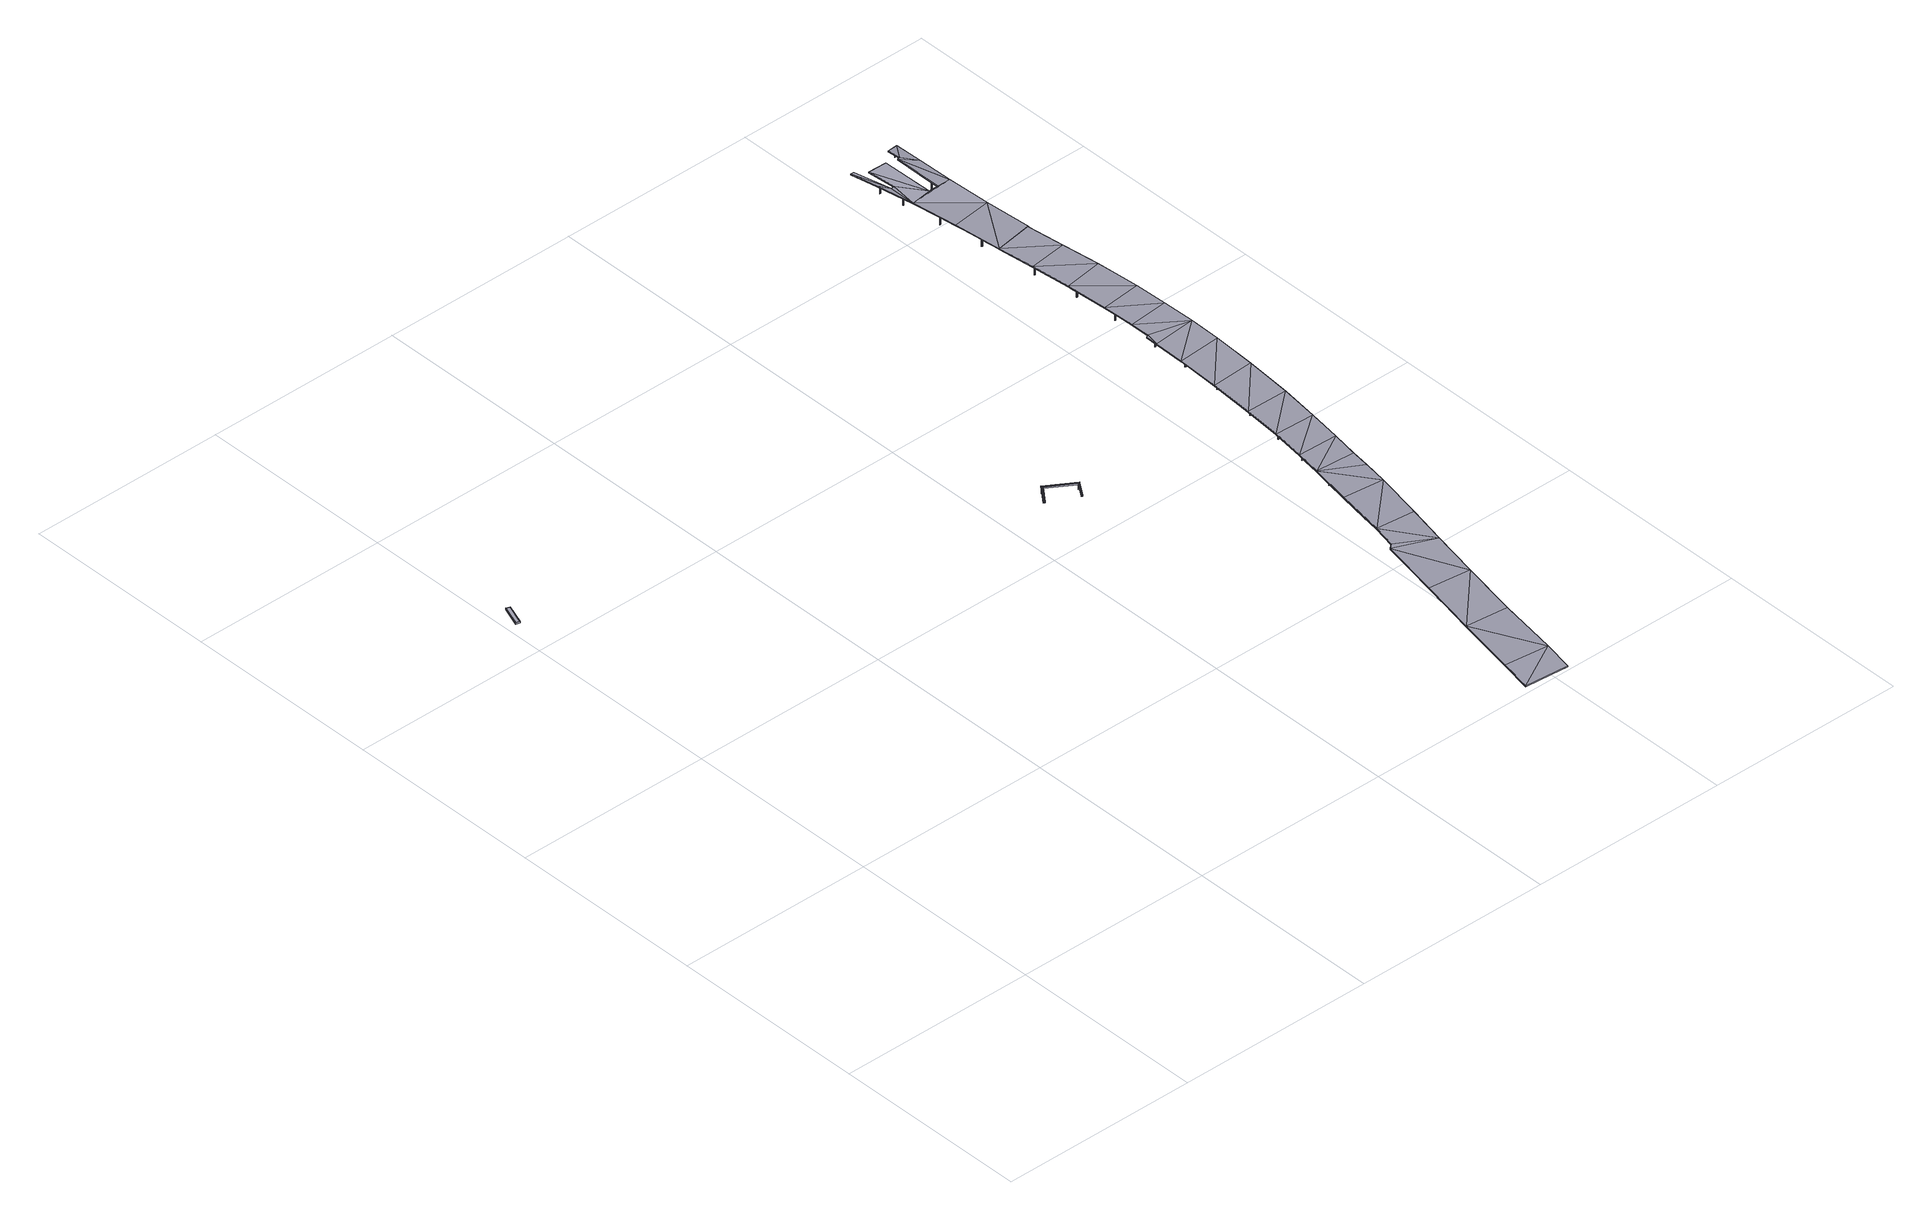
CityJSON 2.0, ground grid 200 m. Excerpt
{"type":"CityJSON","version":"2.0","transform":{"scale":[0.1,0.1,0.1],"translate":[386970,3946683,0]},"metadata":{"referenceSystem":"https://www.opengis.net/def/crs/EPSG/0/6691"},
"CityObjects":{
"bridge1":{"type":"Bridge","geometry":[{"type":"MultiSurface","lod":"2","boundaries":[[[0,1,2,3]],[[4,3,2,5]],[[5,2,1,6]],[[6,1,0,7]],[[7,0,3,4]],[[6,7,8,9,10,11,4,5]],[[4,11,8,7]],[[12,13,14,15]],[[11,10,13,12]],[[10,9,14,13]],[[9,8,15,14]],[[8,11,12,15]]]}]},
"bridge2":{"type":"Bridge","geometry":[{"type":"MultiSurface","lod":"2","boundaries":[[[16,17,18]],[[19,20,21]],[[16,22,17]],[[19,21,18]],[[19,23,20]],[[18,21,16]],[[24,25,22,16]],[[20,26,27,24,16,21]],[[28,29,23,19,18,30]],[[31,30,18,17]],[[32,25,24,33]],[[24,27,33]],[[27,26,34,33]],[[28,35,36,29]],[[28,30,35]],[[37,35,30,31]],[[38,39,40]],[[41,42,43]],[[44,41,43]],[[40,44,38]],[[38,44,43]],[[45,39,38]],[[41,44,46]],[[39,47,40]],[[33,34,48,45,38,43,42,32]],[[26,29,36,49,47,39,45,48,34]],[[40,47,49,36,35,37,46,44]],[[50,51,52,53,54,55,56]],[[57,58,59,60]],[[57,61,62,58]],[[63,64,62,61]],[[60,59,64,63]],[[56,65,66,50]],[[53,52,67,68]],[[51,69,67,52]],[[66,65,17,22]],[[70,71,72,73,74,68,67,69,75]],[[76,31,17,65,56,55]],[[54,77,76,55]],[[53,68,74,78,77,54]],[[79,78,74,73]],[[80,81,71,70]],[[80,70,75,82]],[[82,75,69,51,50,66,22,25]],[[76,77,78,79,37,31]],[[83,84,85,81,80,82,25,32]],[[42,41,46,86,87,88,89,90,91,92,63,61,57,60,93]],[[94,95,93,60,63,92,96,97,89,88]],[[81,71,72,71,81,85]],[[37,79,73,86,46]],[[84,94,88,87,85]],[[95,94,84,83]],[[83,32,42,93,95]],[[71,98,99,72]],[[99,100,101,72]],[[102,98,71,81]],[[101,100,103,79]],[[102,81,85,104]],[[105,87,86,106]],[[72,101,79,73]],[[85,87,86,87]],[[103,106,86,73,79]],[[103,100,99,98,102,104,105,106]],[[87,105,104,85]],[[107,108,109,110]],[[62,64,59,58]],[[92,91,107,110,96]],[[90,108,107,91]],[[89,97,109,108,90]],[[109,97,96,110]],[[36,29,26,34,48,49]]]}]},
"bridge3":{"type":"Bridge","geometry":[{"type":"MultiSurface","lod":"2","boundaries":[[[111,112,113,114]],[[115,116,117,118]],[[119,120,116,115]],[[121,122,120,119]],[[123,124,122,121]],[[114,113,125,124,123]],[[112,126,125,113]],[[118,117,126,112,111]],[[127,128,129,130]],[[131,132,133,134]],[[135,131,134,136]],[[137,135,136,138]],[[139,137,138,130]],[[130,129,140,139]],[[129,128,141,140]],[[132,141,128,127,133]],[[142,143,144,145]],[[146,147,148,149]],[[150,146,149,151]],[[152,150,151,153]],[[154,152,153,145,144]],[[144,143,155,154]],[[143,142,156,155]],[[147,156,142,148]],[[157,158,159,160]],[[161,162,163,164]],[[165,161,164,166]],[[167,165,166,168]],[[169,167,168,160,159]],[[159,158,170,169]],[[158,157,171,170]],[[162,171,157,163]],[[172,173,174,175]],[[176,177,178,179]],[[180,176,179,181]],[[182,180,181,183]],[[184,182,183,175]],[[185,184,175,174]],[[174,173,186,185]],[[177,186,173,172,178]],[[187,188,189,190,191]],[[192,193,194,195]],[[196,192,195,197]],[[198,196,197,199]],[[200,198,199,191,190]],[[190,189,201,200]],[[189,188,202,201]],[[193,202,188,187,194]],[[203,204,205,206,207]],[[208,209,210,211]],[[212,208,211,213]],[[214,212,213,215]],[[205,216,214,215,206]],[[204,217,216,205]],[[203,218,217,204]],[[209,218,203,207,210]],[[219,220,221,222]],[[223,224,225,226]],[[227,228,224,223]],[[229,230,228,227]],[[222,231,230,229]],[[221,232,231,222]],[[220,233,232,221]],[[226,225,233,220,219]],[[234,235,236,237,238]],[[239,240,241,242]],[[243,244,240,239]],[[245,246,244,243]],[[238,237,247,246,245]],[[236,248,247,237]],[[235,249,248,236]],[[242,241,249,235,234]],[[250,251,252,253]],[[254,255,256,257]],[[258,259,255,254]],[[260,261,259,258]],[[253,262,261,260]],[[252,263,262,253]],[[251,264,263,252]],[[257,256,264,251,250]],[[265,266,267,268]],[[269,270,271,272]],[[273,269,272,274]],[[275,273,274,276]],[[277,275,276,268,267]],[[267,266,278,277]],[[279,278,266,265,280]],[[270,279,280,271]],[[281,282,283,284,285]],[[286,287,288,289]],[[290,291,287,286]],[[292,293,291,290]],[[285,284,294,293,292]],[[283,295,294,284]],[[282,296,295,283]],[[289,288,296,282,281]],[[297,298,299,300]],[[301,302,303,304]],[[305,301,304,306]],[[307,305,306,308]],[[309,307,308,300,299]],[[299,298,310,309]],[[298,297,311,310]],[[302,311,297,303]],[[312,313,314,315,316]],[[317,318,319,320]],[[321,322,318,317]],[[323,324,322,321]],[[316,315,325,324,323]],[[314,326,325,315]],[[313,327,326,314]],[[320,319,327,313,312]],[[328,329,330,331]],[[332,333,334,335]],[[333,336,337,334]],[[336,338,339,337]],[[338,331,340,339]],[[331,330,341,340]],[[330,329,342,341]],[[329,328,332,335,342]],[[343,344,345,346,347]],[[348,349,350,351]],[[349,352,353,350]],[[352,354,355,353]],[[354,347,346,356,355]],[[346,345,357,356]],[[345,344,358,357]],[[344,343,348,351,358]],[[359,360,361,362,363]],[[364,365,366,367,368]],[[369,366,365,370]],[[371,369,370,372]],[[361,373,371,372,362]],[[361,360,374,373]],[[360,359,375,374]],[[363,376,368,367,375,359]],[[377,378,379,380,381,382]],[[383,384,385,386]],[[387,388,384,383]],[[389,390,388,387]],[[380,379,391,390,389]],[[378,392,391,379]],[[377,393,392,378]],[[385,393,377,382,386]],[[394,395,396,397,398]],[[399,400,401,402]],[[400,403,404,401]],[[403,405,406,404]],[[405,398,397,407,406]],[[397,396,408,407]],[[396,395,409,408]],[[395,394,399,402,409]],[[410,411,412,413]],[[414,415,416,417]],[[418,414,417,419]],[[420,418,419,421]],[[411,422,420,421,412]],[[410,423,422,411]],[[410,413,424,423]],[[415,424,413,416]],[[425,426,427,428,429]],[[430,431,432,433]],[[434,435,431,430]],[[436,437,435,434]],[[429,428,438,437,436]],[[427,439,438,428]],[[426,440,439,427]],[[433,432,440,426,425]],[[441,442,443,444,445]],[[446,447,448,449]],[[450,446,449,451]],[[452,450,451,453]],[[442,454,452,453,443]],[[441,455,454,442]],[[441,445,456,455]],[[447,456,445,444,448]],[[457,458,459,460,461]],[[462,463,464,465]],[[463,466,467,464]],[[466,468,469,467]],[[461,470,469,468,457]],[[461,460,471,470]],[[460,459,472,471]],[[462,465,472,459,458]],[[473,474,475,476]],[[477,478,479,480]],[[481,482,478,477]],[[483,484,482,481]],[[476,485,484,483,473]],[[476,475,486,485]],[[487,488,486,475,474]],[[480,479,488,487]],[[489,490,491,492]],[[493,494,495,496]],[[497,498,494,493]],[[499,500,498,497]],[[492,491,501,500,499]],[[490,502,501,491]],[[503,502,490,489]],[[496,495,503,489]],[[504,505,506,507]],[[508,509,510,511,512]],[[513,508,512,514]],[[515,513,514,516]],[[517,515,516,506,505]],[[505,504,518,517]],[[504,507,519,518]],[[509,519,507,520,510]],[[521,522,523,524]],[[525,526,527,528]],[[529,525,528,530]],[[531,529,530,532]],[[533,531,532,524,523]],[[523,522,534,533]],[[522,521,535,534]],[[526,535,521,527]],[[536,537,538,539,540]],[[541,542,543,544]],[[545,541,544,546]],[[547,545,546,548]],[[549,547,548,540,539]],[[539,538,550,549]],[[538,537,551,550]],[[542,551,537,536,543]],[[552,553,554,555]],[[556,557,558,559]],[[557,560,561,558]],[[560,562,563,561]],[[562,552,555,564,563]],[[555,554,565,564]],[[554,553,566,565]],[[553,556,559,566]],[[567,568,569,570]],[[571,572,573,574]],[[575,571,574,576]],[[577,575,576,578]],[[579,577,578,570,569]],[[569,568,580,579]],[[581,580,568,567]],[[572,581,567,573]],[[582,583,584,585]],[[586,587,588,589]],[[590,586,589,591]],[[592,590,591,593]],[[594,592,593,585,584]],[[584,583,595,594]],[[583,582,596,595]],[[587,596,582,588]],[[597,598,599,600]],[[601,602,603,604]],[[605,601,604,606]],[[607,605,606,608]],[[609,607,608,600,599]],[[599,598,610,609]],[[611,610,598,597]],[[602,611,597,603]],[[612,613,614]],[[615,616,617]],[[618,619,615]],[[619,618,613]],[[614,620,612]],[[616,615,621]],[[622,623,624]],[[623,621,625]],[[623,622,621]],[[626,624,627]],[[626,628,629]],[[630,626,629]],[[626,627,628]],[[631,632,633]],[[634,635,636,637]],[[635,634,638,639,640]],[[641,642,643]],[[633,630,629]],[[644,631,633]],[[624,623,645]],[[633,629,644]],[[624,645,627]],[[615,625,621]],[[646,647,648]],[[646,649,650]],[[647,651,648]],[[618,615,617]],[[652,653,637]],[[653,652,654]],[[637,653,634]],[[651,654,652]],[[654,651,647]],[[648,641,646]],[[649,646,643]],[[641,643,646]],[[655,656,620]],[[650,656,655]],[[650,649,656]],[[620,614,655]],[[613,612,619]],[[331,338,657,658,659,660,661,662,336,333,332,328]],[[274,663,664,665,276]],[[268,276,665,666,667,668,664,663,274,272,271,280,265]],[[669,670,671,672,673,674,675,676,677,678,679]],[[680,681,682,683,684,685,686,687,688,689]],[[690,691,692,693,694,695,696,697,698,699,700]],[[285,292,701,702,703,666,704,705,290,286,289,281]],[[364,368,376,706,707,708,709,710,711,712,713]],[[706,376,363,362,372,370,365,364,713,714,715,716,717,710,709,718,719,403,400,399,394,398,405,720,721]],[[386,382,381,722,723,724,725,726,727,728,729,730,731,383]],[[380,389,387,383,731,732,733,451,449,448,444,443,453,734,735,736,466,463,462,458,457,468,737,738,721,722,381]],[[258,739,740,741,260]],[[253,260,741,666,665,664,668,681,740,739,258,254,257,250]],[[742,743,744,745,670]],[[699,693,692,745,744,746,747,748,749,750,743,742,700]],[[227,751,752,753,229]],[[754,755,756,757,758]],[[679,678,672,671,757,756,759,760,761,762,763,755,754]],[[317,764,765,766,321]],[[316,323,321,766,708,657,338,336,662,661,765,764,317,320,312]],[[354,352,767,702,701,660,659]],[[304,768,769,770,306]],[[300,308,306,770,660,701,292,290,705,704,769,768,304,303,297]],[[771,772,773,774,775,776,777,778,779,780]],[[151,781,782,783,153]],[[145,153,783,784,215,213,785,786,787,782,781,151,149,148,142]],[[181,788,789,790,183]],[[197,791,792,793,794,795,199]],[[191,199,795,796,797,798,799,792,791,197,195,194,187]],[[239,800,801,243]],[[238,245,243,801,666,741,740,681,802,801,800,239,242,234]],[[803,804,805,806,753,752,690]],[[802,681,680,806,805,807,808,809,810,811,804,803]],[[219,222,229,753,806,680,689,683,682,691,690,752,751,227,223,226]],[[812,813,814,815,798,797,816,817,818,819,820,796,795,794]],[[812,821,758,815,814,822,823,824,825,826,813]],[[827,828,829,830,831,832,833,834,138,136,835,836]],[[754,758,837,836,835,136,134,133,127,130,138,834,838,839,828,827,669,679]],[[742,670,840,841,842,843,844,845,690,700]],[[670,669,845,844,846,847,848,849,840]],[[166,850,851,852,853,168]],[[160,168,853,771,780,774,773,854,851,850,166,164,163,157]],[[855,856,821,812,794,793,787,786,857,858,859,860,861]],[[215,784,837,758,821,856,857,786,785,213,211,210,207,206]],[[862,863,864,865,866,867,868,869,870,871,872]],[[864,873,874,875,876,865]],[[877,875,874,878,879,880,881,882,873,864,863,883,884]],[[885,886,887,888,772,789,788,181,179,178,172,175,183,790]],[[793,792,799,888,887,889,890,891,892,893,886,885]],[[894,895,896,897,121,119,898,899]],[[900,897,896,901,902,903,904,905,895,894]],[[118,111,114,123,121,897,900,793,885,790,789,772,906,899,898,119,115]],[[907,908,909,910,911]],[[772,771,853,852,906]],[[912,913,914]],[[912,738,915,916]],[[703,667,666]],[[576,917,918,919,920,578]],[[560,921,922,923,562]],[[591,924,920,919,925,926,593]],[[876,927,928,929,930,931,932,933,862,872,866,865]],[[546,934,935,936,548]],[[540,548,936,937,938,914,922,921,560,557,556,553,552,562,923,935,934,546,544,543,536]],[[493,939,940,941,497]],[[492,499,497,941,911,913,912,520,507,506,516,514,512,511,940,939,493,496,489]],[[916,909,912]],[[466,736,735,737,468]],[[933,942,943,926,925]],[[944,945,932,931,946,947,948,949,927,876,943,942]],[[933,932,945,950,951,952,953,954,944,942]],[[582,585,593,926,943,938,918,917,576,574,573,567,570,578,920,924,591,589,588]],[[606,955,956,957,608]],[[600,608,957,925,919,918,938,937,956,955,606,604,603,597]],[[403,719,718,720,405]],[[528,958,959,960,530]],[[524,532,530,960,937,936,935,923,922,914,913,959,958,528,527,521]],[[730,729,723,722,721,720,718,709]],[[451,733,732,734,453]],[[707,961,962,963,658,657,708]],[[706,963,962,964,965,966,967,968,961,707]],[[429,436,915,738,737,735,734,732,731,969,970,434,430,433,425]],[[481,971,908,907,483]],[[473,483,907,911,941,940,511,510,520,912,909,908,971,481,477,480,487,474]],[[347,354,659,658,703,702,767,352,349,348,343]],[[419,972,973,974,421]],[[412,421,974,916,915,436,434,970,969,973,972,419,417,416,413]],[[631,644,906,852]],[[644,629,793,900,894,899,906]],[[629,628,837,784,783,782,787,793]],[[628,627,669,827,836,837]],[[627,645,845,669]],[[645,623,690,845]],[[623,625,802,803,690]],[[625,615,666,801,802]],[[615,619,660,770,769,704,666]],[[619,612,708,766,765,661,660]],[[612,620,709,708]],[[620,656,731,730,709]],[[656,649,916,974,973,969,731]],[[649,643,909,916]],[[643,642,910,909]],[[642,641,911,910]],[[641,648,913,911]],[[648,651,937,960,959,913]],[[651,652,925,957,956,937]],[[652,637,933,925]],[[862,933,637,636,975,976,863]],[[883,863,977]],[[639,638,978]],[[634,876,875,877,979,978,638]],[[634,653,943,876]],[[653,654,938,943]],[[654,647,914,938]],[[647,646,912,914]],[[646,650,738,912]],[[650,655,721,738]],[[655,614,706,721]],[[614,613,658,963,706]],[[613,618,703,658]],[[618,617,667,703]],[[617,616,668,667]],[[616,621,681,668]],[[621,622,691,682,681]],[[622,624,670,745,692,691]],[[624,626,758,757,671,670]],[[626,630,799,798,815,758]],[[630,633,772,888,799]],[[633,632,854,773,772]],[[632,631,852,851,854]],[[980,981,982]],[[983,984,982]],[[985,986,987]],[[980,988,981]],[[639,978,979,989,990,636,640]],[[991,992,981]],[[990,981,993]],[[993,636,990]],[[988,994,995]],[[985,996,986]],[[992,982,981]],[[990,991,981]],[[988,995,981]],[[985,987,991]],[[988,997,994]],[[996,998,986]],[[982,984,980]],[[992,991,987]],[[999,1000,1001,1002]],[[1002,1001,1003,1004,1005]],[[1006,1005,1004,1007,1008,1009,1010,1011,1003,1001,1000]],[[1002,1012,999]],[[1013,1014,1015,1016,1017]],[[1018,1017,1016,1019,1020,1021,1022,1023,1015,1014,1024]],[[1012,1025,1026]],[[1027,1012,1024,1014,1013,1028,1029,1030,1031,1032,1033,1034]],[[1012,1002,1025]],[[883,977,1035,1036,1037,1038,1039,884]],[[1040,1038,1037,1041,1042,1043,1044,1045,1046,1047,1048]],[[1041,1037,1036,1049,1050,1051,1052,1053,1054,1055,1056,1048,1047]],[[1057,1058,1059,1060,1038]],[[1061,1062,1063,1064,1065,1060,1059,1066,1067,1068,1069,1070,1058,1057]],[[1026,1065,1064,1071,1072,1073,1074,1075,1063,1062,1012]],[[1076,1077,1078,1035,977,863,976,975]],[[1079,1080,1081,1082,1026,1025]],[[1083,1084,1085,1086,1087,1077,1076]],[[1088,1089,1090,1091,1086,1085,1092,1093,1094,1095,1096,1084,1083,1056,1055,1049,1036,1035,1078]],[[1026,1082,1097,1098,1099,1100,1101,1102,1103,1104]],[[1097,1082,1081,1105,1106,1107,1108,1109,1080,1079,1103,1102,1110,1111]],[[1112,1113,1114,1061,1057,1038,1040]],[[1012,1062,1061,1114,1115,1116,1117,1118,1119,1113,1112]],[[1012,1027,1120,1028,1013,999]],[[1013,1017,1018,1121]],[[1122,1123,1124,1125,1126]],[[1127,1128,1126,1125,1129,1130,1131,1132,1133,1124,1123]],[[1103,1122,1104]],[[1104,1122,1126,1128]],[[1048,1056,1083,1076,975,636,993,1040]],[[993,981,1012,1112,1040]],[[981,995,1024,1012]],[[995,994,1018,1024]],[[994,997,1121,1018]],[[997,988,1013,1121]],[[988,980,999,1013]],[[980,984,1000,999]],[[984,983,1006,1000]],[[983,982,1002,1005,1006]],[[982,992,1025,1002]],[[992,987,1103,1079,1025]],[[987,986,1122,1103]],[[986,998,1127,1123,1122]],[[998,996,1128,1127]],[[996,985,1104,1128]],[[985,991,1026,1104]],[[991,990,1038,1060,1065,1026]],[[990,989,1039,1038]],[[884,1039,989,979,877]],[[640,636,975,636,635]],[[135,137,139,140,141,132,131]],[[498,500,501,502,503,495,494]],[[545,547,549,550,551,542,541]],[[1134,1135,1136,1137,1138,1139,1140]],[[529,531,533,534,535,526,525]],[[605,607,609,610,611,602,601]],[[1141,1142,1143,1144,1145,1146,1147]],[[305,307,309,310,311,302,301]],[[1148,1149,1150,1151,1152,1153,1154]],[[561,563,564,565,566,559,558]],[[1155,1156,1157,1158,1159,1160,1161]],[[1162,1163,1164,1165,1166,1167,1168]],[[590,592,594,595,596,587,586]],[[353,355,356,357,358,351,350]],[[369,371,373,374,375,367,366]],[[212,214,216,217,218,209,208]],[[150,152,154,155,156,147,146]],[[404,406,407,408,409,402,401]],[[337,339,340,341,342,335,334]],[[196,198,200,201,202,193,192]],[[244,246,247,248,249,241,240]],[[259,261,262,263,264,256,255]],[[1169,1170,1171,1172,1173,1174,1175]],[[513,515,517,518,519,509,508]],[[1176,1177,1178,1179,1180,1181,1182]],[[482,484,485,486,488,479,478]],[[228,230,231,232,233,225,224]],[[1183,1184,1185,1186,1187,1188,1189]],[[1190,1191,1192,1193,1194,1195,1196]],[[1197,1198,1199,1200,1201,1202,1203]],[[1204,1205,1206,1207,1208,1209,1210]],[[464,467,469,470,471,472,465]],[[120,122,124,125,126,117,116]],[[1211,1212,1213,1214,1215,1216,1217]],[[388,390,391,392,393,385,384]],[[291,293,294,295,296,288,287]],[[322,324,325,326,327,319,318]],[[418,420,422,423,424,415,414]],[[450,452,454,455,456,447,446]],[[180,182,184,185,186,177,176]],[[1218,1219,1220,1221,1222,1223,1224]],[[1225,1226,1227,1228,1229,1230,1231]],[[165,167,169,170,171,162,161]],[[1232,1233,1234,1235,1236,1237,1238]],[[1239,1240,1241,1242,1243,1244,1245]],[[1246,1247,1248,1249,1250,1251,1252]],[[1253,1254,1255,1256,1257,1258,1259]],[[1260,1261,1262,1263,1264,1265,1266]],[[435,437,438,439,440,432,431]],[[273,275,277,278,279,270,269]],[[1267,1268,1269,1270,1271,1272,1273]],[[1274,1275,1276,1277,1278,1279,1280]],[[575,577,579,580,581,572,571]],[[1281,1282,1283,1284,1285,1286,1287]],[[1288,1289,1290,1291,1292,1293,1294]],[[1295,1296,1297,1298,1299,1300,1301]],[[1302,1303,1304,1305,1306,1307,1308]],[[1309,1310,1311,1312,1313,1314,1315]],[[1316,1317,1318,1319,1320,1321,1322]],[[1323,1324,1325,1326,1327,1328,1329]],[[1330,1331,1332,1333,1334,1335,1336]],[[1337,1338,1339,1340,1341,1342,1343]],[[1344,1345,1346,1347,1348,1349,1350]],[[1351,1352,1353,1354,1355,1356,1357]],[[1358,1359,1360,1361,1362,1363,1364]],[[1365,1366,1367,1368,1369,1370,1371]],[[1224,1223,780,779]],[[1218,1224,779,778]],[[1219,1218,778,777]],[[1220,1219,777,776]],[[1221,1220,776,775]],[[1222,1221,775,774]],[[1223,1222,774,780]],[[905,1238,1237,895]],[[904,1232,1238,905]],[[903,1233,1232,904]],[[902,1234,1233,903]],[[901,1235,1234,902]],[[896,1236,1235,901]],[[895,1237,1236,896]],[[1189,1188,855,861]],[[1183,1189,861,860]],[[1184,1183,860,859]],[[1185,1184,859,858]],[[1186,1185,858,857]],[[1187,1186,857,856]],[[1188,1187,856,855]],[[826,1252,1251,813]],[[825,1246,1252,826]],[[824,1247,1246,825]],[[823,1248,1247,824]],[[822,1249,1248,823]],[[814,1250,1249,822]],[[813,1251,1250,814]],[[1168,1167,831,830]],[[1162,1168,830,829]],[[1163,1162,829,828,839]],[[1164,1163,839,838]],[[1164,838,834,833,1165]],[[832,1166,1165,833]],[[1167,1166,832,831]],[[1217,1216,886,893]],[[1211,1217,893,892]],[[1212,1211,892,891]],[[1213,1212,891,890]],[[1214,1213,890,889]],[[1215,1214,889,887]],[[1216,1215,887,886]],[[1182,1181,796,820]],[[1176,1182,820,819]],[[1177,1176,819,818]],[[1178,1177,818,817]],[[1179,1178,817,816]],[[1180,1179,816,797]],[[1181,1180,797,796]],[[1161,1160,755,763]],[[1155,1161,763,762]],[[1156,1155,762,761]],[[1157,1156,761,760]],[[1158,1157,760,759]],[[1159,1158,759,756]],[[1160,1159,756,755]],[[678,677,1210,1209]],[[677,676,1204,1210]],[[676,675,1205,1204]],[[675,674,1206,1205]],[[674,673,1207,1206]],[[673,672,1208,1207]],[[672,678,1209,1208]],[[698,1154,1153,699]],[[698,697,1148,1154]],[[697,696,1149,1148]],[[696,695,1150,1149]],[[695,694,1151,1150]],[[694,693,1152,1151]],[[693,699,1153,1152]],[[1196,1195,848,847]],[[846,1190,1196,847]],[[1190,846,844,843,1191]],[[842,1192,1191,843]],[[841,1193,1192,842]],[[1194,1193,841,840,849]],[[1195,1194,849,848]],[[1203,1202,743,750]],[[1197,1203,750,749]],[[1198,1197,749,748]],[[1199,1198,748,747]],[[1200,1199,747,746]],[[1201,1200,746,744]],[[1202,1201,744,743]],[[1175,1174,804,811]],[[1169,1175,811,810]],[[1170,1169,810,809]],[[1171,1170,809,808]],[[1172,1171,808,807]],[[1173,1172,807,805]],[[1174,1173,805,804]],[[1140,1139,689,688]],[[1134,1140,688,687]],[[1135,1134,687,686]],[[1136,1135,686,685]],[[1137,1136,685,684]],[[1138,1137,684,683]],[[1139,1138,683,689]],[[961,968,1280,1279]],[[968,967,1274,1280]],[[967,966,1275,1274]],[[966,965,1276,1275]],[[965,964,1277,1276]],[[964,962,1278,1277]],[[962,961,1279,1278]],[[1245,1244,711,710]],[[717,1239,1245,710]],[[716,1240,1239,717]],[[715,1241,1240,716]],[[714,1242,1241,715]],[[1243,1242,714,713,712]],[[1244,1243,712,711]],[[729,728,1266,1265]],[[728,727,1260,1266]],[[727,726,1261,1260]],[[726,725,1262,1261]],[[725,724,1263,1262]],[[724,723,1264,1263]],[[723,729,1265,1264]],[[1147,1146,944,954]],[[1141,1147,954,953]],[[1142,1141,953,952]],[[1143,1142,952,951]],[[1144,1143,951,950]],[[1145,1144,950,945]],[[1146,1145,945,944]],[[946,1231,1230,947]],[[1225,1231,946,931,930]],[[1226,1225,930,929]],[[1227,1226,929,928]],[[927,949,1228,1227,928]],[[948,1229,1228,949]],[[947,1230,1229,948]],[[1273,1272,872,871]],[[1267,1273,871,870]],[[1268,1267,870,869]],[[1269,1268,869,868]],[[1270,1269,868,867]],[[1271,1270,867,866]],[[1272,1271,866,872]],[[1259,1258,873,882]],[[1253,1259,882,881]],[[1254,1253,881,880]],[[1255,1254,880,879]],[[1256,1255,879,878]],[[1257,1256,878,874]],[[1258,1257,874,873]],[[1046,1294,1293,1047]],[[1045,1288,1294,1046]],[[1044,1289,1288,1045]],[[1043,1290,1289,1044]],[[1042,1291,1290,1043]],[[1041,1292,1291,1042]],[[1047,1293,1292,1041]],[[1054,1350,1349,1055]],[[1053,1344,1350,1054]],[[1052,1345,1344,1053]],[[1051,1346,1345,1052]],[[1050,1347,1346,1051]],[[1049,1348,1347,1050]],[[1055,1349,1348,1049]],[[1087,1364,1363,1077]],[[1086,1091,1358,1364,1087]],[[1090,1359,1358,1091]],[[1089,1360,1359,1090]],[[1088,1361,1360,1089]],[[1078,1362,1361,1088]],[[1077,1363,1362,1078]],[[1096,1371,1370,1084]],[[1095,1365,1371,1096]],[[1094,1366,1365,1095]],[[1093,1367,1366,1094]],[[1092,1368,1367,1093]],[[1085,1369,1368,1092]],[[1084,1370,1369,1085]],[[1119,1343,1342,1113]],[[1118,1337,1343,1119]],[[1117,1338,1337,1118]],[[1116,1339,1338,1117]],[[1115,1340,1339,1116]],[[1114,1341,1340,1115]],[[1113,1342,1341,1114]],[[1070,1322,1321,1058]],[[1070,1069,1316,1322]],[[1069,1068,1317,1316]],[[1068,1067,1318,1317]],[[1067,1066,1319,1318]],[[1066,1059,1320,1319]],[[1059,1058,1321,1320]],[[1357,1356,1063,1075]],[[1351,1357,1075,1074]],[[1352,1351,1074,1073]],[[1353,1352,1073,1072]],[[1354,1353,1072,1071]],[[1355,1354,1071,1064]],[[1356,1355,1064,1063]],[[1011,1287,1286,1003]],[[1010,1281,1287,1011]],[[1009,1282,1281,1010]],[[1008,1283,1282,1009]],[[1007,1284,1283,1008]],[[1004,1285,1284,1007]],[[1003,1286,1285,1004]],[[1329,1328,1015,1023]],[[1323,1329,1023,1022]],[[1324,1323,1022,1021]],[[1325,1324,1021,1020]],[[1326,1325,1020,1019]],[[1327,1326,1019,1016]],[[1328,1327,1016,1015]],[[1315,1314,1033,1032]],[[1309,1315,1032,1031]],[[1030,1310,1309,1031]],[[1030,1029,1311,1310]],[[1028,1120,1312,1311,1029]],[[1120,1027,1034,1313,1312]],[[1034,1033,1314,1313]],[[1109,1301,1300,1080]],[[1108,1295,1301,1109]],[[1107,1296,1295,1108]],[[1106,1297,1296,1107]],[[1105,1298,1297,1106]],[[1081,1299,1298,1105]],[[1080,1300,1299,1081]],[[1111,1336,1335,1097]],[[1110,1330,1336,1111]],[[1102,1101,1331,1330,1110]],[[1100,1332,1331,1101]],[[1099,1333,1332,1100]],[[1098,1334,1333,1099]],[[1335,1334,1098,1097]],[[1133,1308,1307,1124]],[[1132,1302,1308,1133]],[[1131,1303,1302,1132]],[[1130,1304,1303,1131]],[[1129,1305,1304,1130]],[[1125,1306,1305,1129]],[[1124,1307,1306,1125]]]}]}
},
"vertices":[
[5,6294,133],[40,6281,133],[112,6480,133],[76,6493,133],[76,6493,136],[112,6480,136],[40,6281,136],[5,6294,136],[1,6292,136],[42,6277,136],[116,6482,136],[75,6497,136],[75,6497,121],[116,6482,121],[42,6277,121],[1,6292,121],
[4799,4558,76],[4796,4564,77],[4794,4561,76],[4744,4473,37],[4747,4467,35],[4749,4470,37],[4801,4561,77],[4742,4470,35],[4799,4558,80],[4801,4561,82],[4747,4467,40],[4749,4470,41],[4744,4473,41],[4742,4470,40],[4794,4561,81],[4796,4564,82],[4804,4559,82],[4752,4468,41],[4750,4465,40],[4792,4563,81],[4739,4472,40],[4793,4566,82],[4752,4468,29],[4742,4470,27],[4741,4475,29],[4801,4561,69],[4804,4559,69],[4802,4556,68],[4792,4563,68],[4750,4465,27],[4793,4566,69],[4739,4472,27],[4750,4465,32],[4739,4472,32],[4802,4561,78],[4809,4573,78],[4800,4579,78],[4794,4569,78],[4795,4569,78],[4798,4567,78],[4797,4564,78],[4804,4560,69],[4804,4560,21],[4812,4572,21],[4812,4572,69],[4792,4567,69],[4792,4567,21],[4800,4579,69],[4800,4579,21],[4797,4564,77],[4802,4561,77],[4800,4579,77],[4794,4569,77],[4809,4573,77],[4540,4748,77],[4531,4734,77],[4539,4730,77],[4542,4728,77],[4543,4731,77],[4810,4575,77],[4798,4567,82],[4795,4569,82],[4543,4731,82],[4542,4728,82],[4540,4748,82],[4531,4734,82],[4810,4575,82],[4815,4576,82],[4539,4753,82],[4528,4736,82],[4542,4728,69],[4528,4736,69],[4534,4745,69],[4535,4745,69],[4530,4736,69],[4542,4729,69],[4547,4737,69],[4812,4571,69],[4539,4753,69],[4815,4576,69],[4549,4741,69],[4538,4748,69],[4461,4631,21],[4469,4626,21],[4469,4626,26],[4539,4730,82],[4461,4631,26],[4472,4624,26],[4458,4633,26],[4458,4633,13],[4472,4624,13],[4542,4729,21],[4530,4736,21],[4537,4748,21],[4549,4741,21],
[6033,539,34],[6034,539,34],[6035,543,34],[6034,546,34],[6026,541,33],[6026,541,7],[6029,538,7],[6029,538,34],[6026,545,33],[6026,545,7],[6029,548,34],[6029,548,7],[6034,547,34],[6034,547,7],[6035,543,7],[6034,539,7],[6280,1729,43],[6281,1730,43],[6283,1734,43],[6281,1738,43],[6273,1732,7],[6277,1729,7],[6277,1729,43],[6273,1732,43],[6273,1736,7],[6273,1736,43],[6277,1739,7],[6277,1739,43],[6281,1738,7],[6283,1734,7],[6281,1730,7],[6278,1451,45],[6280,1455,45],[6278,1459,45],[6277,1459,45],[6270,1453,7],[6273,1450,7],[6273,1450,44],[6270,1453,44],[6270,1457,7],[6270,1457,44],[6274,1460,7],[6274,1460,44],[6278,1459,7],[6280,1455,7],[6278,1451,7],[6118,59,39],[6120,63,39],[6118,67,39],[6116,68,39],[6111,61,7],[6114,58,7],[6114,58,39],[6111,61,39],[6111,65,7],[6111,65,39],[6114,68,7],[6114,68,39],[6118,67,7],[6120,63,7],[6118,59,7],[6202,563,44],[6204,564,44],[6206,567,44],[6204,571,44],[6196,565,7],[6199,563,7],[6199,563,44],[6196,565,44],[6196,570,7],[6196,570,44],[6200,572,7],[6200,572,44],[6204,571,7],[6206,567,7],[6204,564,7],[6280,1009,44],[6281,1010,44],[6283,1013,44],[6281,1017,44],[6280,1018,44],[6273,1011,7],[6276,1009,7],[6276,1009,44],[6273,1011,44],[6273,1016,7],[6273,1016,44],[6277,1018,7],[6277,1018,44],[6281,1017,7],[6283,1013,7],[6281,1010,7],[6368,1452,50],[6370,1455,50],[6368,1459,50],[6367,1460,50],[6368,1451,50],[6361,1453,7],[6364,1451,7],[6364,1451,50],[6361,1453,50],[6361,1458,7],[6361,1458,50],[6364,1460,7],[6364,1460,50],[6368,1459,7],[6370,1455,7],[6368,1452,7],[6541,2612,55],[6543,2612,55],[6545,2616,55],[6543,2620,55],[6535,2614,54],[6535,2614,7],[6539,2611,7],[6539,2611,55],[6535,2618,54],[6535,2618,7],[6539,2621,55],[6539,2621,7],[6543,2620,7],[6545,2616,7],[6543,2612,7],[6390,3205,40],[6391,3205,40],[6393,3209,40],[6391,3213,40],[6390,3213,40],[6383,3207,39],[6383,3207,7],[6387,3204,7],[6387,3204,39],[6383,3211,39],[6383,3211,7],[6387,3214,39],[6387,3214,7],[6391,3213,7],[6393,3209,7],[6391,3205,7],[6630,3167,55],[6631,3168,55],[6633,3171,55],[6631,3175,55],[6623,3169,55],[6623,3169,7],[6627,3167,7],[6627,3167,55],[6624,3174,55],[6623,3174,7],[6627,3176,55],[6627,3176,7],[6631,3175,7],[6633,3172,7],[6631,3168,7],[6725,3224,61],[6727,3227,61],[6725,3231,61],[6724,3231,61],[6717,3225,7],[6721,3222,7],[6721,3222,61],[6717,3225,61],[6717,3229,7],[6717,3229,61],[6721,3232,7],[6721,3232,61],[6725,3231,7],[6727,3227,7],[6725,3223,7],[6725,3223,61],[6641,3591,59],[6642,3591,59],[6643,3595,59],[6642,3599,59],[6640,3599,59],[6634,3593,58],[6634,3593,7],[6637,3590,7],[6637,3590,58],[6634,3597,58],[6634,3597,7],[6637,3600,58],[6637,3600,7],[6642,3599,7],[6643,3595,7],[6642,3591,7],[6456,3609,46],[6458,3613,46],[6456,3616,46],[6455,3617,46],[6449,3611,7],[6452,3608,7],[6452,3608,46],[6449,3611,45],[6449,3615,7],[6449,3615,45],[6452,3618,7],[6452,3618,46],[6456,3616,7],[6458,3613,7],[6456,3609,7],[6503,3955,49],[6504,3955,49],[6506,3959,49],[6504,3963,49],[6503,3963,49],[6496,3957,48],[6496,3957,7],[6500,3954,7],[6500,3954,48],[6496,3961,48],[6496,3961,7],[6500,3964,48],[6500,3964,7],[6504,3963,7],[6506,3959,7],[6504,3955,7],[6688,3937,62],[6689,3937,62],[6691,3941,62],[6689,3945,62],[6685,3936,62],[6682,3939,61],[6682,3939,7],[6685,3936,7],[6682,3943,61],[6682,3943,7],[6685,3946,62],[6685,3946,7],[6689,3945,7],[6691,3941,7],[6689,3937,7],[6801,3674,70],[6802,3674,70],[6804,3678,70],[6802,3682,70],[6801,3682,70],[6798,3673,70],[6794,3676,69],[6794,3676,7],[6798,3673,7],[6794,3680,69],[6794,3680,7],[6798,3683,70],[6798,3683,7],[6802,3682,7],[6804,3678,7],[6802,3674,7],[6724,4338,66],[6726,4342,66],[6724,4346,66],[6722,4347,66],[6723,4338,66],[6719,4338,66],[6716,4340,66],[6716,4340,7],[6720,4337,7],[6720,4337,66],[6716,4345,7],[6716,4345,66],[6720,4347,7],[6720,4347,66],[6724,4346,7],[6726,4342,7],[6724,4338,7],[6720,4338,66],[6587,4800,58],[6589,4804,58],[6587,4808,58],[6585,4809,58],[6586,4802,58],[6586,4800,58],[6580,4802,57],[6580,4802,7],[6583,4799,7],[6583,4799,57],[6580,4807,57],[6580,4807,7],[6583,4809,58],[6583,4809,7],[6587,4808,7],[6589,4804,7],[6587,4800,7],[6905,4643,84],[6906,4643,84],[6908,4647,84],[6906,4651,84],[6904,4651,84],[6902,4642,84],[6898,4645,84],[6898,4645,7],[6902,4642,7],[6898,4649,84],[6898,4649,7],[6902,4652,84],[6902,4652,7],[6906,4651,7],[6908,4647,7],[6906,4643,7],[6601,5210,64],[6599,5214,64],[6598,5214,64],[6599,5206,64],[6592,5208,7],[6595,5205,7],[6595,5205,63],[6592,5208,63],[6592,5212,7],[6592,5212,63],[6595,5215,7],[6595,5215,64],[6599,5214,7],[6601,5210,7],[6599,5206,7],[6765,5198,78],[6766,5198,78],[6768,5202,78],[6766,5206,78],[6764,5207,78],[6758,5200,78],[6758,5200,7],[6762,5197,7],[6762,5197,78],[6758,5204,78],[6758,5204,7],[6762,5207,78],[6762,5207,7],[6766,5206,7],[6768,5202,7],[6766,5198,7],[6814,4991,80],[6812,4995,80],[6810,4995,80],[6811,4987,80],[6812,4987,80],[6804,4989,7],[6807,4986,7],[6807,4986,79],[6804,4989,79],[6804,4993,7],[6804,4993,79],[6808,4996,7],[6808,4996,79],[6812,4995,7],[6814,4991,7],[6812,4987,7],[6922,5131,91],[6923,5123,91],[6924,5123,91],[6926,5127,91],[6924,5131,91],[6919,5122,91],[6916,5125,90],[6916,5125,7],[6919,5122,7],[6916,5129,90],[6916,5129,7],[6920,5132,91],[6919,5132,7],[6924,5131,7],[6926,5127,7],[6924,5123,7],[6598,5589,72],[6600,5581,72],[6602,5584,72],[6600,5588,72],[6592,5582,71],[6592,5582,7],[6596,5579,7],[6596,5579,72],[6593,5586,71],[6593,5586,7],[6596,5589,72],[6596,5589,7],[6600,5588,7],[6602,5584,7],[6600,5580,72],[6600,5580,7],[6856,5583,93],[6858,5587,93],[6856,5591,93],[6854,5592,93],[6848,5585,92],[6848,5585,7],[6852,5582,7],[6852,5582,92],[6848,5589,92],[6848,5589,7],[6852,5592,92],[6852,5592,7],[6856,5591,7],[6858,5587,7],[6856,5583,7],[6937,5557,98],[6935,5561,98],[6933,5562,98],[6935,5553,98],[6928,5555,7],[6931,5552,7],[6931,5552,98],[6929,5554,98],[6928,5555,98],[6928,5560,7],[6928,5560,98],[6931,5562,7],[6931,5562,98],[6935,5561,7],[6937,5557,7],[6935,5553,7],[6932,5553,98],[6595,6067,81],[6597,6071,81],[6595,6075,81],[6593,6075,81],[6587,6069,7],[6591,6066,7],[6591,6066,80],[6587,6069,80],[6587,6073,7],[6587,6073,80],[6591,6076,7],[6591,6076,80],[6595,6075,7],[6597,6071,7],[6595,6067,7],[6845,6084,98],[6846,6084,98],[6848,6088,98],[6846,6092,98],[6844,6092,98],[6838,6086,7],[6841,6083,7],[6841,6083,98],[6838,6086,98],[6838,6090,7],[6838,6090,98],[6842,6093,7],[6842,6093,98],[6846,6092,7],[6848,6088,7],[6846,6084,7],[6922,5975,102],[6923,5966,102],[6925,5970,102],[6923,5974,102],[6919,5965,102],[6916,5968,102],[6916,5968,7],[6919,5965,7],[6916,5972,102],[6916,5972,7],[6919,5975,102],[6919,5975,7],[6923,5974,7],[6925,5970,7],[6923,5966,7],[6889,6454,106],[6891,6458,106],[6889,6462,106],[6888,6462,106],[6881,6456,7],[6885,6453,7],[6885,6453,105],[6881,6456,105],[6881,6460,7],[6881,6460,105],[6885,6463,7],[6885,6463,105],[6889,6462,7],[6891,6458,7],[6889,6454,7],[6811,6528,101],[6813,6532,101],[6812,6536,101],[6810,6536,101],[6804,6530,7],[6807,6527,7],[6807,6527,101],[6804,6530,101],[6804,6534,7],[6804,6534,101],[6807,6537,7],[6807,6537,101],[6812,6536,7],[6813,6532,7],[6811,6528,7],[6575,6519,85],[6576,6523,85],[6575,6526,85],[6573,6527,85],[6567,6520,7],[6570,6518,7],[6570,6518,85],[6567,6520,85],[6567,6525,7],[6567,6525,85],[6570,6527,7],[6570,6527,85],[6575,6526,7],[6576,6523,7],[6575,6519,7],[6488,3971,57],[6866,3934,84],[6913,4320,91],[6402,3377,50],[6750,3140,72],[6774,3329,76],[6817,3594,81],[6443,3634,55],[6521,4356,60],[6713,2893,72],[6608,2400,73],[6244,2466,47],[6525,1999,66],[6327,2965,45],[6423,1504,64],[6151,2194,41],[6028,1581,39],[5913,1000,29],[6311,926,56],[5729,66,22],[6151,3,51],[6209,308,58],[6867,7021,117],[6459,7354,103],[6456,7353,103],[6500,6989,98],[6814,7395,125],[6468,7357,104],[6498,7358,105],[6590,5667,83],[6567,5656,83],[6567,5532,78],[5791,385,31],[6195,2233,44],[6973,5539,111],[6965,5866,114],[6588,5857,87],[6568,5231,71],[6970,5226,106],[6573,6179,91],[6543,6600,94],[6912,6633,119],[6951,6196,117],[6949,4791,100],[6552,4803,65],[6644,3956,59],[6866,3934,74],[6584,3734,55],[6443,3634,45],[6477,3891,47],[6668,3933,60],[6703,3219,60],[6651,3207,56],[6556,3272,50],[6402,3377,40],[6774,3329,66],[6750,3140,62],[6151,2194,31],[6525,1999,56],[6506,1910,56],[6463,1900,53],[6465,1904,53],[6463,1908,53],[6459,1909,53],[6455,1906,53],[6455,1902,53],[6459,1899,53],[6282,1861,42],[6607,2796,56],[6713,2893,62],[6696,2816,62],[6642,2804,59],[6644,2808,59],[6642,2812,59],[6638,2813,58],[6635,2810,58],[6634,2806,58],[6638,2803,58],[6244,2466,37],[6608,2400,63],[6607,2397,63],[6565,2388,60],[6567,2392,60],[6565,2396,60],[6561,2397,60],[6557,2394,59],[6557,2390,59],[6561,2387,60],[6322,2336,42],[6535,3624,51],[6559,3622,53],[6817,3594,71],[6428,3545,43],[6620,3586,57],[6913,4320,81],[6649,4104,60],[6488,3971,47],[6521,4356,50],[6543,4354,52],[6547,4351,52],[6551,4352,53],[6551,4353,53],[6553,4356,53],[6551,4360,53],[6547,4361,52],[6543,4358,52],[6776,4615,74],[6885,4638,83],[6829,4669,79],[6949,4791,90],[6800,4795,77],[6756,4786,73],[6758,4790,73],[6756,4794,73],[6752,4795,72],[6749,4792,72],[6749,4788,72],[6752,4785,72],[6548,4741,54],[6552,4803,55],[6713,4966,71],[6790,4982,78],[6755,5008,75],[6854,5108,85],[6902,5118,89],[6885,5140,88],[6970,5226,96],[6610,3163,54],[6548,3150,51],[6513,3204,48],[6428,2161,49],[6447,2165,51],[6451,2166,51],[6564,2190,59],[6453,2170,51],[6451,2173,51],[6447,2175,51],[6444,2172,51],[6444,2168,51],[6522,2608,54],[6362,2573,43],[6440,2645,47],[6325,1752,46],[6329,1753,46],[6333,1754,46],[6481,1785,55],[6423,1504,54],[6335,1758,46],[6334,1762,46],[6329,1763,46],[6326,1760,46],[6326,1756,46],[6496,3953,48],[6485,3951,47],[6485,3952,47],[6780,3669,68],[6449,3607,45],[6438,3605,45],[6438,3607,45],[5929,167,27],[6209,308,48],[6192,223,46],[6040,191,35],[6042,194,35],[6040,198,35],[6036,199,35],[6032,197,35],[6032,192,35],[6036,190,35],[6256,1446,43],[5990,1389,26],[6016,1522,28],[6021,1543,28],[6347,1447,49],[6096,1393,33],[5986,1369,25],[6182,559,43],[6108,543,39],[6083,600,36],[6259,1005,43],[6087,968,31],[5913,1000,19],[5926,1014,20],[6122,1056,34],[6192,1071,38],[6197,1072,39],[6346,1104,49],[6311,926,46],[6383,3204,39],[6370,3201,38],[6327,2965,35],[6276,2659,36],[6298,2664,37],[6302,2665,38],[6512,2710,51],[6304,2668,38],[6302,2672,38],[6298,2673,37],[6295,2671,37],[6295,2666,37],[6021,1107,27],[6165,1138,37],[6170,1139,37],[6360,1180,50],[6199,1076,39],[6197,1080,39],[6192,1081,38],[6189,1078,38],[6189,1074,38],[6127,1212,34],[6171,1143,37],[6170,1147,37],[6165,1148,37],[6162,1145,36],[6162,1141,36],[6070,1789,30],[6095,1782,31],[6093,1781,31],[6093,1777,31],[6096,1774,31],[6100,1775,32],[6102,1779,32],[6101,1781,32],[6260,1725,42],[6048,1680,29],[6028,1581,29],[6100,1783,32],[6096,1784,31],[6212,2221,35],[6212,2222,35],[6211,2226,35],[6206,2227,34],[6205,2226,34],[6195,2233,34],[6203,2224,34],[6203,2220,34],[6206,2217,34],[6211,2218,35],[6097,55,38],[5978,29,29],[5729,66,12],[5857,130,22],[6151,3,41],[5988,1182,25],[5992,1183,25],[5994,1187,25],[5992,1191,25],[5988,1192,25],[5984,1189,25],[5984,1185,25],[6491,7063,89],[6456,7356,93],[6538,7289,96],[6748,7118,103],[6716,7111,101],[6718,7115,101],[6716,7119,101],[6712,7120,101],[6709,7117,101],[6708,7113,101],[6712,7110,101],[6772,7340,111],[6776,7341,111],[6821,7350,114],[6867,7021,107],[6815,7394,115],[6778,7345,111],[6776,7349,111],[6772,7350,111],[6768,7347,111],[6768,7343,111],[6468,7357,94],[6498,7358,95],[6075,620,35],[6111,627,38],[6116,628,38],[6267,661,47],[6118,632,38],[6116,636,38],[6111,637,37],[6108,634,37],[6108,630,37],[5827,564,21],[5861,571,23],[5865,572,23],[5900,579,25],[6012,535,33],[5812,492,21],[5833,596,21],[5867,576,23],[5865,580,23],[5861,581,23],[5858,578,22],[5858,574,22],[5791,385,21],[6577,5593,70],[6574,5575,70],[6567,5532,68],[6567,5656,73],[6590,5667,73],[6973,5539,101],[6588,5857,77],[6965,5866,104],[6669,5230,70],[6568,5231,61],[6867,6449,104],[6726,6419,94],[6616,6527,88],[6706,6506,94],[6902,5962,101],[6857,5952,98],[6789,6006,94],[6790,6524,100],[6543,6600,84],[6546,6600,84],[6678,7005,97],[6677,7007,97],[6673,7009,97],[6670,7006,97],[6669,7004,97],[6609,6999,94],[6500,6989,88],[6824,6079,97],[6725,6058,90],[6612,6148,83],[6573,6179,81],[6951,6196,107],[6848,5582,92],[6847,5581,92],[6841,5583,91],[6513,6978,89],[6912,6633,109],[6515,6978,89],[6520,6979,89],[6669,7002,97],[6673,6999,97],[6677,7000,97],[6679,7004,97],[6521,6983,89],[6520,6987,89],[6515,6988,89],[6512,6986,89],[6512,6981,89],[6553,6514,84],[6549,6513,83],[6547,6533,83],[6587,6065,80],[6578,6063,79],[6578,6066,79],[6861,4150,76],[6865,4150,76],[6893,4156,78],[6867,4154,76],[6865,4158,76],[6861,4159,76],[6857,4157,76],[6857,4152,76],[6565,5155,60],[6744,5194,76],[6579,5576,70],[6578,5201,62],[6567,5199,61],[6567,5221,61],[6456,7353,93],[6456,7354,93],[6458,7356,93],[6814,7395,124],[6815,7394,124],[6393,8584,91],[6352,8303,101],[6560,8334,98],[6564,8873,86],[6373,8876,86],[6787,8692,100],[6691,8840,96],[6668,8842,89],[6355,8583,90],[6822,7394,125],[6791,7868,124],[6779,8321,114],[6653,8330,103],[6404,7838,106],[6244,8960,86],[6295,8685,92],[6790,8984,86],[6281,8960,86],[6688,8981,86],[6393,8584,81],[6373,8876,76],[6441,8678,80],[6560,8334,88],[6510,8693,80],[6514,8694,80],[6563,8704,80],[6564,8873,76],[6516,8698,80],[6514,8702,80],[6510,8703,80],[6506,8700,80],[6506,8696,80],[6352,8303,91],[6355,8583,80],[6305,8667,82],[6314,8669,81],[6318,8670,80],[6329,8673,79],[6244,8960,76],[6320,8674,80],[6318,8678,80],[6314,8679,80],[6310,8676,81],[6310,8672,81],[6295,8685,82],[6653,8330,93],[6779,8321,104],[6353,8423,86],[6353,8428,86],[6353,8429,86],[6348,8430,86],[6345,8428,87],[6345,8423,87],[6348,8421,87],[6353,8421,86],[6609,7589,103],[6698,7726,108],[6779,7850,113],[6791,7868,114],[6822,7394,115],[6404,7838,96],[6742,7842,111],[6744,7846,112],[6742,7850,112],[6738,7851,111],[6734,7848,111],[6734,7844,111],[6738,7841,111],[6412,7771,95],[6692,7725,108],[6694,7729,108],[6692,7733,108],[6688,7734,108],[6685,7731,108],[6685,7727,108],[6688,7724,108],[6423,7667,95],[6627,8030,105],[6660,8038,106],[6665,8039,106],[6785,8065,110],[6597,8060,104],[6518,8138,100],[6731,8184,105],[6735,8185,105],[6782,8195,107],[6667,8042,106],[6665,8046,106],[6661,8047,106],[6657,8045,106],[6657,8040,106],[6737,8189,105],[6735,8193,105],[6731,8194,105],[6728,8191,105],[6728,8187,105],[6435,7552,94],[6599,7587,102],[6604,7588,102],[6655,8417,90],[6671,8420,92],[6675,8421,92],[6754,8438,98],[6434,7558,94],[6452,7562,95],[6456,7563,95],[6596,7593,102],[6596,7590,102],[6605,7592,102],[6604,7596,102],[6599,7597,102],[6596,7594,102],[6458,7567,95],[6456,7571,95],[6452,7572,95],[6448,7569,95],[6448,7565,95],[6733,8536,94],[6737,8537,94],[6739,8541,94],[6737,8545,93],[6733,8546,93],[6731,8545,93],[6668,8842,79],[6787,8692,90],[6677,8425,92],[6675,8429,92],[6671,8430,91],[6667,8428,91],[6667,8423,91],[6730,8543,93],[6730,8539,93],[6385,8014,94],[6396,8017,94],[6401,8018,94],[6403,8022,95],[6401,8025,94],[6397,8027,94],[6393,8024,94],[6393,8020,94],[6354,8425,86],[6281,8960,76],[6691,8840,86],[6689,8938,79],[6741,8950,79],[6745,8951,79],[6771,8956,78],[6688,8981,76],[6790,8984,76],[6747,8954,78],[6746,8958,78],[6741,8959,78],[6738,8957,78],[6738,8952,78],[6635,2810,7],[6638,2813,7],[6642,2812,7],[6644,2808,7],[6642,2804,7],[6638,2803,7],[6634,2806,7],[6512,6986,7],[6515,6988,7],[6520,6987,7],[6521,6983,7],[6520,6979,7],[6515,6979,7],[6512,6981,7],[6557,2394,7],[6561,2397,7],[6565,2396,7],[6567,2392,7],[6565,2388,7],[6561,2387,7],[6557,2390,7],[6326,1760,7],[6329,1763,7],[6334,1762,7],[6335,1758,7],[6333,1754,7],[6329,1753,7],[6326,1756,7],[6093,1781,7],[6096,1784,7],[6100,1783,7],[6102,1779,7],[6100,1775,7],[6096,1774,7],[6093,1777,7],[6295,2671,7],[6298,2673,7],[6302,2672,7],[6304,2668,7],[6302,2665,7],[6298,2664,7],[6295,2666,7],[6189,1078,7],[6192,1081,7],[6197,1080,7],[6199,1076,7],[6197,1072,7],[6192,1071,7],[6189,1074,7],[5984,1189,7],[5988,1192,7],[5992,1191,7],[5994,1187,7],[5992,1183,7],[5988,1182,7],[5984,1185,7],[6203,2224,7],[6206,2227,7],[6211,2226,7],[6212,2222,7],[6211,2218,7],[6206,2217,7],[6203,2220,7],[6444,2172,7],[6447,2175,7],[6451,2174,7],[6453,2170,7],[6451,2166,7],[6447,2165,7],[6444,2168,7],[6455,1906,7],[6459,1909,7],[6463,1908,7],[6465,1904,7],[6463,1900,7],[6459,1899,7],[6455,1902,7],[6108,634,7],[6111,637,7],[6116,636,7],[6117,632,7],[6116,628,7],[6111,627,7],[6108,630,7],[6032,197,7],[6036,199,7],[6040,198,7],[6042,194,7],[6040,191,7],[6036,190,7],[6032,192,7],[6669,7006,7],[6673,7009,7],[6677,7008,7],[6679,7004,7],[6677,7000,7],[6673,6999,7],[6669,7002,7],[5858,578,7],[5861,581,7],[5865,580,7],[5867,576,7],[5865,572,7],[5861,571,7],[5858,574,7],[6543,4358,7],[6547,4361,7],[6551,4360,7],[6553,4356,7],[6551,4352,7],[6547,4351,7],[6543,4354,7],[6162,1145,7],[6165,1148,7],[6170,1147,7],[6171,1143,7],[6170,1139,7],[6165,1138,7],[6162,1141,7],[6768,7347,7],[6772,7350,7],[6776,7349,7],[6778,7345,7],[6776,7341,7],[6772,7340,7],[6768,7343,7],[6749,4792,7],[6752,4795,7],[6756,4794,7],[6758,4790,7],[6756,4786,7],[6752,4785,7],[6749,4788,7],[6709,7117,7],[6712,7120,7],[6716,7119,7],[6718,7115,7],[6716,7111,7],[6712,7110,7],[6708,7113,7],[6857,4157,7],[6861,4159,7],[6865,4158,7],[6867,4154,7],[6865,4150,7],[6861,4150,7],[6857,4152,7],[6506,8700,8],[6510,8703,8],[6514,8702,8],[6516,8698,8],[6514,8694,8],[6510,8693,8],[6506,8696,8],[6734,7848,8],[6738,7851,8],[6742,7850,8],[6744,7846,8],[6742,7842,8],[6738,7841,8],[6734,7844,8],[6667,8428,8],[6671,8430,8],[6675,8429,8],[6677,8425,8],[6675,8421,8],[6671,8420,8],[6667,8423,8],[6738,8957,8],[6741,8959,8],[6746,8958,8],[6747,8954,8],[6745,8951,8],[6741,8950,8],[6738,8952,8],[6345,8428,8],[6348,8430,8],[6353,8429,8],[6354,8425,8],[6353,8421,8],[6348,8421,8],[6345,8423,8],[6657,8045,8],[6661,8047,8],[6665,8046,8],[6667,8042,8],[6665,8039,8],[6660,8038,8],[6657,8040,8],[6310,8676,8],[6314,8679,8],[6318,8678,8],[6320,8674,8],[6318,8670,8],[6314,8669,8],[6310,8672,8],[6730,8543,8],[6733,8546,8],[6737,8545,8],[6739,8541,8],[6737,8537,8],[6733,8536,8],[6730,8539,8],[6393,8024,8],[6397,8027,8],[6401,8026,8],[6403,8022,8],[6401,8018,8],[6396,8017,8],[6393,8020,8],[6685,7731,8],[6688,7734,8],[6692,7733,8],[6694,7729,8],[6692,7725,8],[6688,7724,8],[6685,7727,8],[6728,8191,8],[6731,8194,8],[6735,8193,8],[6737,8189,8],[6735,8185,8],[6731,8184,8],[6728,8187,8],[6596,7594,8],[6599,7597,8],[6604,7596,8],[6605,7592,8],[6604,7588,8],[6599,7587,8],[6596,7590,8],[6448,7569,8],[6452,7572,8],[6456,7571,8],[6458,7567,8],[6456,7563,8],[6452,7562,8],[6448,7565,8]
]}
